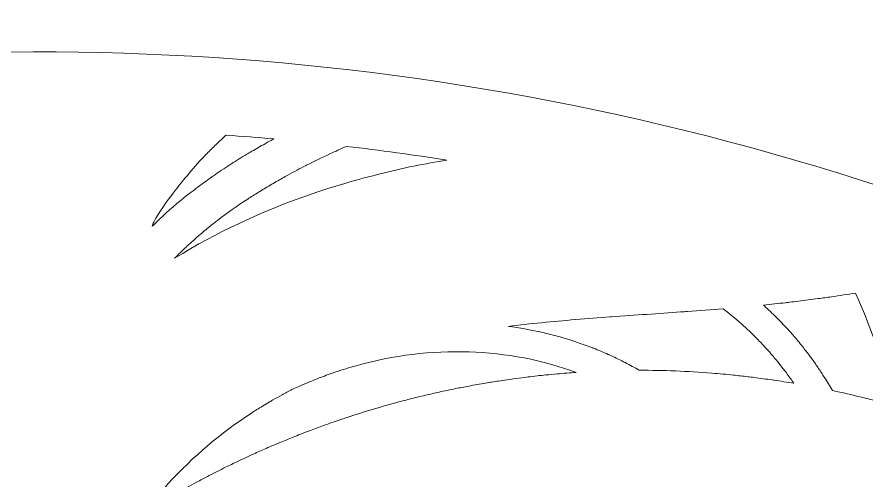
# Model space of a CAD drawing. Header units: millimetres. Extents: x -131 to 670, y -112 to 1620.
# Drawn here: x 477.7 to 536.1, y 880.7 to 912.6 of the extents above; entities that cross this region are included whole.
import ezdxf

# ---------------------------------------------------------------- set-up
doc = ezdxf.new("R2010")
doc.units = ezdxf.units.MM
doc.header["$MEASUREMENT"] = 0
doc.layers.add('Layer 2', color=7, linetype='Continuous')

msp = doc.modelspace()

# ---------------------------------------------------------------- linework, layer by layer
at = {"layer": 'Layer 2', "lineweight": 0}
for points, knots in [([(452.302, 908.287), (452.39, 908.984), (452.49, 909.681), (452.601, 910.376), (455.782, 910.089), (459.419, 910.895), (462.783, 912.875), (467.994, 915.94), (471.198, 920.929), (470.956, 925.485), (478.521, 929.696), (486.694, 933.176), (495.276, 935.84), (495.276, 935.84), (498.27, 916.725), (498.27, 916.725), (498.27, 916.725), (530.155, 921.696), (530.155, 921.696), (530.155, 921.696), (528.809, 930.268), (528.809, 930.268), (528.809, 930.268), (528.817, 930.269), (528.817, 930.269), (528.817, 930.269), (527.024, 941.714), (527.024, 941.714), (542.554, 942.737), (557.873, 941.123), (572.316, 937.008), (572.316, 937.008), (561.509, 915.955), (561.509, 915.955), (561.509, 915.955), (560.931, 916.237), (560.931, 916.237), (560.931, 916.237), (559.014, 912.503), (559.014, 912.503), (559.014, 912.503), (559.592, 912.22), (559.592, 912.22), (559.592, 912.22), (551.645, 896.737), (551.645, 896.737), (551.645, 896.737), (551.068, 897.02), (551.068, 897.02), (551.068, 897.02), (550.541, 895.994), (550.541, 895.994), (519.186, 908.945), (485.45, 913.103), (452.302, 908.287)], [0, 0, 0, 0, 1, 1, 1, 2, 2, 2, 3, 3, 3, 4, 4, 4, 5, 5, 5, 6, 6, 6, 7, 7, 7, 8, 8, 8, 9, 9, 9, 10, 10, 10, 11, 11, 11, 12, 12, 12, 13, 13, 13, 14, 14, 14, 15, 15, 15, 16, 16, 16, 17, 17, 17, 18, 18, 18, 18]), ([(495.074, 904.113), (494.954, 904.048), (494.836, 903.981), (494.717, 903.915), (494.408, 903.743), (494.104, 903.57), (493.805, 903.395), (493.691, 903.328), (493.577, 903.261), (493.464, 903.194), (493.105, 902.978), (492.751, 902.761), (492.407, 902.541), (492.375, 902.521), (492.342, 902.501), (492.311, 902.481), (491.918, 902.228), (491.536, 901.972), (491.164, 901.713), (491.113, 901.678), (491.064, 901.642), (491.014, 901.607), (490.697, 901.384), (490.388, 901.159), (490.086, 900.932), (490.018, 900.881), (489.95, 900.829), (489.882, 900.778), (489.569, 900.539), (489.263, 900.298), (488.966, 900.054), (488.939, 900.031), (488.91, 900.008), (488.883, 899.986), (488.224, 899.44), (487.606, 898.881), (487.025, 898.308), (487, 898.284), (486.974, 898.26), (486.95, 898.237), (486.985, 898.339), (487.023, 898.436), (487.059, 898.537), (487.856, 899.918), (488.891, 901.163), (489.496, 901.887), (489.867, 902.332), (490.262, 902.768), (490.676, 903.196), (490.687, 903.208), (490.698, 903.219), (490.71, 903.231), (490.919, 903.447), (491.135, 903.66), (491.355, 903.871), (491.356, 903.872), (491.357, 903.873), (491.358, 903.874), (491.581, 904.087), (491.809, 904.299), (492.043, 904.507), (493.137, 904.431), (494.231, 904.343), (495.326, 904.246), (495.243, 904.202), (495.156, 904.158), (495.074, 904.113)], [0, 0, 0, 0, 1, 1, 1, 2, 2, 2, 3, 3, 3, 4, 4, 4, 5, 5, 5, 6, 6, 6, 7, 7, 7, 8, 8, 8, 9, 9, 9, 10, 10, 10, 11, 11, 11, 12, 12, 12, 13, 13, 13, 14, 14, 14, 15, 15, 15, 16, 16, 16, 17, 17, 17, 18, 18, 18, 19, 19, 19, 20, 20, 20, 21, 21, 21, 22, 22, 22, 22]), ([(495.915, 901.552), (496.042, 901.622), (496.166, 901.693), (496.294, 901.763), (496.706, 901.988), (497.125, 902.212), (497.558, 902.432), (497.559, 902.433), (497.561, 902.433), (497.563, 902.434), (498.107, 902.711), (498.657, 902.978), (499.213, 903.238), (499.385, 903.318), (499.558, 903.394), (499.731, 903.472), (499.927, 903.562), (500.126, 903.647), (500.323, 903.735), (502.626, 903.466), (504.928, 903.151), (507.228, 902.793), (505.738, 902.55), (504.178, 902.243), (502.644, 901.849), (500.077, 901.189), (494.515, 899.755), (488.497, 896.042), (488.757, 896.309), (489.028, 896.573), (489.306, 896.834), (489.389, 896.912), (489.476, 896.989), (489.56, 897.066), (489.765, 897.254), (489.975, 897.441), (490.19, 897.625), (490.29, 897.711), (490.391, 897.797), (490.494, 897.882), (490.714, 898.066), (490.94, 898.248), (491.17, 898.428), (491.265, 898.502), (491.357, 898.577), (491.453, 898.65), (492.106, 899.15), (492.799, 899.638), (493.53, 900.116), (493.643, 900.189), (493.759, 900.261), (493.873, 900.334), (494.134, 900.5), (494.399, 900.665), (494.669, 900.828), (494.804, 900.909), (494.938, 900.99), (495.075, 901.07), (495.35, 901.232), (495.63, 901.392), (495.915, 901.552)], [0, 0, 0, 0, 1, 1, 1, 2, 2, 2, 3, 3, 3, 4, 4, 4, 5, 5, 5, 6, 6, 6, 7, 7, 7, 8, 8, 8, 9, 9, 9, 10, 10, 10, 11, 11, 11, 12, 12, 12, 13, 13, 13, 14, 14, 14, 15, 15, 15, 16, 16, 16, 17, 17, 17, 18, 18, 18, 19, 19, 19, 20, 20, 20, 20]), ([(538.139, 885.87), (537.47, 886.06), (536.796, 886.236), (536.12, 886.405), (535.996, 886.435), (535.872, 886.465), (535.749, 886.495), (535.082, 886.658), (534.412, 886.812), (533.739, 886.954), (533.563, 887.266), (533.376, 887.574), (533.185, 887.878), (533.123, 887.975), (533.059, 888.071), (532.996, 888.168), (532.86, 888.375), (532.722, 888.581), (532.58, 888.784), (532.505, 888.891), (532.429, 888.998), (532.352, 889.104), (532.209, 889.302), (532.061, 889.497), (531.911, 889.691), (531.838, 889.786), (531.765, 889.882), (531.69, 889.976), (531.478, 890.242), (531.26, 890.504), (531.035, 890.762), (531.024, 890.775), (531.013, 890.789), (531.001, 890.803), (530.993, 890.812), (530.985, 890.82), (530.977, 890.829), (530.71, 891.133), (530.432, 891.429), (530.15, 891.72), (530.069, 891.803), (529.987, 891.886), (529.905, 891.968), (529.623, 892.25), (529.336, 892.528), (529.04, 892.797), (529.028, 892.808), (529.016, 892.821), (529.004, 892.832), (529.512, 892.882), (530.019, 892.936), (530.525, 892.993), (530.61, 893.003), (530.696, 893.014), (530.781, 893.023), (531.216, 893.073), (531.65, 893.124), (532.082, 893.18), (532.308, 893.209), (532.532, 893.241), (532.757, 893.271), (533.068, 893.313), (533.38, 893.354), (533.69, 893.4), (534.241, 893.48), (534.79, 893.566), (535.336, 893.659), (535.337, 893.659), (535.339, 893.659), (535.34, 893.659), (536.435, 891.143), (537.372, 888.542), (538.139, 885.87)], [0, 0, 0, 0, 1, 1, 1, 2, 2, 2, 3, 3, 3, 4, 4, 4, 5, 5, 5, 6, 6, 6, 7, 7, 7, 8, 8, 8, 9, 9, 9, 10, 10, 10, 11, 11, 11, 12, 12, 12, 13, 13, 13, 14, 14, 14, 15, 15, 15, 16, 16, 16, 17, 17, 17, 18, 18, 18, 19, 19, 19, 20, 20, 20, 21, 21, 21, 22, 22, 22, 23, 23, 23, 24, 24, 24, 24]), ([(529.186, 889.851), (529.332, 889.69), (529.477, 889.528), (529.618, 889.363), (529.704, 889.263), (529.79, 889.162), (529.874, 889.06), (530.013, 888.893), (530.148, 888.723), (530.281, 888.551), (530.357, 888.455), (530.433, 888.359), (530.507, 888.261), (530.683, 888.027), (530.854, 887.789), (531.02, 887.549), (531.042, 887.517), (531.065, 887.486), (531.087, 887.453), (530.633, 887.53), (530.177, 887.602), (529.72, 887.668), (529.686, 887.673), (529.653, 887.678), (529.619, 887.683), (529.197, 887.744), (528.775, 887.802), (528.352, 887.855), (528.207, 887.873), (528.062, 887.888), (527.917, 887.906), (527.589, 887.944), (527.262, 887.984), (526.934, 888.018), (526.45, 888.068), (525.965, 888.113), (525.478, 888.151), (525.468, 888.152), (525.459, 888.154), (525.45, 888.154), (523.779, 888.287), (522.112, 888.352), (520.449, 888.353), (520.135, 888.536), (519.814, 888.709), (519.49, 888.876), (519.45, 888.897), (519.41, 888.918), (519.369, 888.939), (519.044, 889.105), (518.715, 889.264), (518.38, 889.415), (518.362, 889.423), (518.344, 889.431), (518.326, 889.439), (517.991, 889.589), (517.652, 889.731), (517.308, 889.866), (517.291, 889.873), (517.274, 889.88), (517.257, 889.886), (516.91, 890.022), (516.557, 890.149), (516.202, 890.269), (516.166, 890.281), (516.13, 890.292), (516.095, 890.304), (515.737, 890.423), (515.376, 890.536), (515.011, 890.639), (514.648, 890.741), (514.28, 890.832), (513.91, 890.919), (513.853, 890.932), (513.795, 890.944), (513.738, 890.957), (513.414, 891.03), (513.089, 891.097), (512.761, 891.158), (512.707, 891.168), (512.653, 891.178), (512.598, 891.188), (512.222, 891.256), (511.844, 891.317), (511.463, 891.368), (512.204, 891.46), (512.959, 891.542), (513.728, 891.619), (513.732, 891.619), (513.735, 891.619), (513.738, 891.619), (514.504, 891.695), (515.282, 891.765), (516.071, 891.83), (516.082, 891.831), (516.092, 891.832), (516.103, 891.832), (516.877, 891.896), (517.661, 891.956), (518.454, 892.014), (518.486, 892.016), (518.516, 892.018), (518.548, 892.021), (519.352, 892.079), (520.165, 892.135), (520.986, 892.193), (520.986, 892.193), (520.989, 892.193), (520.989, 892.193), (521.758, 892.246), (522.53, 892.3), (523.302, 892.355), (523.461, 892.367), (523.62, 892.378), (523.779, 892.39), (524.592, 892.449), (525.406, 892.511), (526.22, 892.577), (526.96, 892.011), (527.663, 891.398), (528.327, 890.746), (528.534, 890.542), (528.738, 890.335), (528.937, 890.123), (529.021, 890.034), (529.103, 889.942), (529.186, 889.851)], [0, 0, 0, 0, 1, 1, 1, 2, 2, 2, 3, 3, 3, 4, 4, 4, 5, 5, 5, 6, 6, 6, 7, 7, 7, 8, 8, 8, 9, 9, 9, 10, 10, 10, 11, 11, 11, 12, 12, 12, 13, 13, 13, 14, 14, 14, 15, 15, 15, 16, 16, 16, 17, 17, 17, 18, 18, 18, 19, 19, 19, 20, 20, 20, 21, 21, 21, 22, 22, 22, 23, 23, 23, 24, 24, 24, 25, 25, 25, 26, 26, 26, 27, 27, 27, 28, 28, 28, 29, 29, 29, 30, 30, 30, 31, 31, 31, 32, 32, 32, 33, 33, 33, 34, 34, 34, 35, 35, 35, 36, 36, 36, 37, 37, 37, 38, 38, 38, 39, 39, 39, 40, 40, 40, 41, 41, 41, 42, 42, 42, 42]), ([(487.163, 879.535), (487.19, 879.567), (487.217, 879.599), (487.244, 879.631), (487.485, 879.916), (487.731, 880.197), (487.981, 880.472), (488.008, 880.501), (488.034, 880.531), (488.06, 880.559), (489.762, 882.417), (491.673, 884.039), (493.784, 885.411), (494.034, 885.574), (494.285, 885.731), (494.535, 885.883), (494.692, 885.978), (494.848, 886.069), (495.004, 886.161), (495.09, 886.211), (495.175, 886.262), (495.259, 886.311), (495.469, 886.431), (495.678, 886.546), (495.886, 886.66), (495.912, 886.674), (495.938, 886.689), (495.964, 886.703), (496.196, 886.828), (496.427, 886.95), (496.658, 887.068), (496.659, 887.068), (496.659, 887.069), (496.66, 887.069), (496.804, 887.135), (496.952, 887.196), (497.098, 887.261), (497.452, 887.417), (497.811, 887.567), (498.175, 887.712), (498.297, 887.76), (498.419, 887.81), (498.542, 887.857), (498.888, 887.99), (499.241, 888.115), (499.596, 888.235), (500.049, 888.388), (500.507, 888.534), (500.975, 888.666), (506.119, 890.112), (511.506, 889.899), (516.125, 888.206), (515.685, 888.176), (515.246, 888.136), (514.806, 888.096), (514.551, 888.074), (514.296, 888.055), (514.041, 888.03), (513.629, 887.988), (513.219, 887.938), (512.808, 887.888), (512.525, 887.855), (512.243, 887.821), (511.96, 887.784), (511.562, 887.73), (511.165, 887.671), (510.768, 887.61), (510.475, 887.564), (510.182, 887.518), (509.889, 887.469), (509.501, 887.405), (509.114, 887.336), (508.727, 887.264), (508.425, 887.207), (508.124, 887.147), (507.823, 887.087), (507.445, 887.01), (507.068, 886.933), (506.691, 886.85), (506.381, 886.782), (506.073, 886.708), (505.764, 886.635), (505.397, 886.548), (505.03, 886.463), (504.665, 886.37), (504.338, 886.286), (504.013, 886.195), (503.688, 886.107), (503.342, 886.013), (502.996, 885.923), (502.652, 885.823), (502.014, 885.639), (501.378, 885.444), (500.745, 885.239), (500.461, 885.147), (500.179, 885.046), (499.897, 884.95), (499.512, 884.82), (499.126, 884.691), (498.743, 884.552), (498.447, 884.445), (498.152, 884.331), (497.856, 884.22), (497.489, 884.081), (497.122, 883.943), (496.757, 883.798), (496.462, 883.681), (496.17, 883.559), (495.876, 883.437), (495.512, 883.286), (495.148, 883.133), (494.785, 882.975), (494.498, 882.85), (494.212, 882.722), (493.926, 882.592), (493.558, 882.426), (493.191, 882.255), (492.826, 882.081), (492.551, 881.95), (492.276, 881.818), (492.003, 881.684), (491.622, 881.497), (491.244, 881.303), (490.867, 881.108), (490.613, 880.977), (490.358, 880.847), (490.105, 880.712), (489.689, 880.49), (489.277, 880.261), (488.865, 880.03), (488.655, 879.912), (488.442, 879.797), (488.233, 879.677), (487.618, 879.322), (487.006, 878.96), (486.401, 878.585), (486.399, 878.584), (486.397, 878.583), (486.395, 878.582), (486.645, 878.906), (486.901, 879.223), (487.163, 879.535)], [0, 0, 0, 0, 1, 1, 1, 2, 2, 2, 3, 3, 3, 4, 4, 4, 5, 5, 5, 6, 6, 6, 7, 7, 7, 8, 8, 8, 9, 9, 9, 10, 10, 10, 11, 11, 11, 12, 12, 12, 13, 13, 13, 14, 14, 14, 15, 15, 15, 16, 16, 16, 17, 17, 17, 18, 18, 18, 19, 19, 19, 20, 20, 20, 21, 21, 21, 22, 22, 22, 23, 23, 23, 24, 24, 24, 25, 25, 25, 26, 26, 26, 27, 27, 27, 28, 28, 28, 29, 29, 29, 30, 30, 30, 31, 31, 31, 32, 32, 32, 33, 33, 33, 34, 34, 34, 35, 35, 35, 36, 36, 36, 37, 37, 37, 38, 38, 38, 39, 39, 39, 40, 40, 40, 41, 41, 41, 42, 42, 42, 43, 43, 43, 44, 44, 44, 45, 45, 45, 46, 46, 46, 47, 47, 47, 47])]:
    msp.add_open_spline(points, degree=3, knots=knots, dxfattribs=at)

doc.saveas('drawing.dxf')
